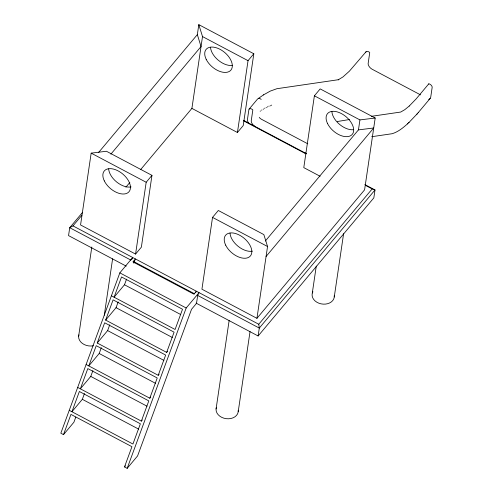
<?xml version="1.0" encoding="UTF-8"?>
<svg xmlns="http://www.w3.org/2000/svg" width="493" height="493" viewBox="0 0 493 493"><rect width="100%" height="100%" fill="white"/><g stroke="black" fill="none" stroke-linecap="round" stroke-linejoin="round"><path stroke-width="0.74" d="M91.168 153.138L80.562 224.956L135.575 254.08L141.362 247.178L151.967 175.36L106.433 151.252L91.168 153.138L146.181 182.262L135.575 254.08M78.646 336.164L91.815 247.005M104.282 315.212L112.607 258.819M133.8 263.182L135.378 258.924L132.913 261.869L193.915 294.161L196.374 291.221L195.832 292.343M110.87 154.161L201.039 46.539L197.342 34.621L198.815 24.65L253.827 53.774L243.222 125.592L237.435 132.494L191.906 108.392L202.512 36.574L198.815 24.65M256.939 318.33L267.545 246.512L263.847 234.588L218.319 210.486L212.532 217.388L201.927 289.206L256.939 318.33L364.586 189.842L375.191 118.024L320.179 88.9L314.392 95.808L303.787 167.626L320.099 176.26M237.435 132.494L248.041 60.676L253.827 53.774M216.082 408.919L229.134 320.524M238.224 411.593L250.037 331.579M258.129 335.973L259.3 328.073L258.77 324.252L372.166 188.905L375.007 189.965L373.836 197.866L258.129 335.973L196.103 303.133M316.278 266.097L312.118 294.29A11.154 8.467 8.4 0 0 323.211 304.138A11.154 8.467 8.4 0 0 334.26 295.627M265.333 241.028L358.454 129.881L359.927 119.91L314.392 95.808M334.26 296.965L343.603 233.713M260.199 111.307L260.322 110.919M261.734 110.296L261.863 109.896M263.237 109.36L263.373 108.959M264.704 108.503L264.846 108.103M266.14 107.733L266.288 107.326M267.545 107.043L267.693 106.636M131.606 259.762L132.703 257.506L119.836 272.869L60.824 433.224L63.505 434.641L73.907 422.224L75.768 417.164M63.505 434.641L70.949 414.41L131.945 446.701L124.501 466.933L127.176 468.35L137.578 455.933L191.543 309.29L196.516 303.355L197.687 295.455L199.055 292.639L186.188 307.996L127.176 468.35M97.226 343.011L104.67 322.779L165.666 355.071L158.222 375.302L97.226 343.011L107.622 330.593L109.754 324.813M105.65 320.099L113.094 299.867L174.097 332.165L166.652 352.39L105.65 320.099L116.052 307.681L118.184 301.907M69.254 410.318L132.931 444.027L140.376 423.795L79.379 391.504L71.935 411.735L82.337 399.318L84.463 393.537M77.684 387.406L141.362 421.114L148.806 400.889L87.809 368.591L80.365 388.823L90.767 376.405L92.894 370.631M86.115 364.5L149.792 398.208L157.236 377.977L96.24 345.685L88.795 365.917L99.198 353.499L101.324 347.719M111.406 295.775L175.083 329.484L182.527 309.253L121.524 276.961L114.08 297.193L124.482 284.775L126.565 279.118M268.907 106.433L269.061 106.026M270.238 105.909L270.392 105.496M271.526 105.465L271.686 105.058M98.582 152.497L197.342 34.621M82.578 212.366L69.723 227.711L68.552 235.611L126.22 266.14M130.873 260.082L69.723 227.711L72.982 225.893L81.856 215.305M125.881 187.198L129.825 182.49M140.665 169.555L191.906 108.392M146.181 182.262L151.967 175.36M249.107 109.113L257.599 98.976L263.582 94.829M366.016 51.802L349.352 71.208L342.955 76.939L338.173 79.841L338.783 79.656L276.887 88.709L270.256 91.106L263.416 94.933M166.652 352.39L167.595 351.262M158.222 375.302L159.165 374.169M266.072 256.483L373.719 127.989L358.454 129.881M149.792 398.208L150.735 397.081M141.362 421.114L142.304 419.987M428.737 83.902L416.166 98.877L409.215 106.069M418.224 112.65L430.192 98.378M124.501 466.933L125.444 465.805M408.709 122.757L417.17 113.877M416.918 114.173L418.465 112.367M371.691 136.709L392.151 133.714C398.726 131.723 404.069 126.991 409.048 122.443M407.446 123.934L407.797 123.614M409.245 106.038L404.79 109.674L400.686 112.053L371.377 116.317M337.317 121.524L349.488 119.522M359.927 119.91L375.191 118.024M304.982 152.898L305.377 153.089A5.534 3.266 40 0 0 306.48 153.502M420.547 94.872L371.969 69.143A5.534 3.266 40 0 1 368.135 63.585L369.713 52.788A0.622 0.364 40 0 0 369.245 52.11L368.567 51.753A2.921 1.719 40 0 0 365.806 52.32M202.512 36.574L248.041 60.676M307.755 143.796L261.198 119.127A5.454 4.006 45.9 0 1 259.269 117.408M243.862 120.538L306.375 153.631M364.814 184.567L375.007 189.965L259.3 328.073L197.465 295.338M243.542 120.81L306.153 153.958M365.356 185.3L372.166 188.905M212.532 217.388L267.545 246.512M72.982 225.893L258.77 324.252M133.591 261.524L194.747 293.896M119.836 272.869L186.188 307.996M124.482 284.775L180.74 314.559M116.052 307.681L172.31 337.465M107.622 330.593L163.879 360.371M99.198 353.499L155.449 383.283M90.767 376.405L147.019 406.189M82.337 399.318L138.588 429.095M255.448 126.67L255.06 126.454A5.534 3.266 40 0 1 251.227 120.896L252.804 110.099A0.622 0.364 40 0 0 252.336 109.421L251.658 109.064A2.921 1.719 40 0 0 248.897 109.631L247.492 119.158A7.906 4.665 40 0 0 248.614 123.318M261.198 99.37L260.261 98.791A2.872 2.108 45.9 0 0 258.874 98.44M93.448 345.747A11.154 8.467 8.4 0 1 82.306 343.375A11.154 8.467 8.4 0 1 78.917 334.858M353.715 129.677A16.152 9.527 40 0 1 339.646 124.464A16.152 9.527 40 0 1 331.875 111.535M232.351 65.427A16.152 9.527 40 0 1 218.282 60.214A16.152 9.527 40 0 1 210.511 47.285M131.064 186.909A16.152 9.527 40 0 1 116.742 182.065A16.152 9.527 40 0 1 108.651 168.871M252.428 251.159A16.152 9.527 40 0 1 238.107 246.315A16.152 9.527 40 0 1 230.015 233.121M428.7 83.983A0.622 0.364 40 0 1 429.237 83.872L429.958 84.254A2.921 1.719 40 0 1 432.158 87.446L430.753 96.973A7.906 4.665 40 0 1 428.657 99.432M312.383 292.99A11.154 8.467 8.4 0 1 312.919 291.751M238.224 410.256A11.154 8.467 8.4 0 1 226.299 418.686A11.154 8.467 8.4 0 1 216.347 407.619M206.179 59.308A16.152 9.527 40 0 0 230.058 70.937A16.152 9.527 40 0 0 219.342 48.973A16.152 9.527 40 0 0 206.179 59.308M327.543 123.558A16.152 9.527 40 0 0 351.423 135.187A16.152 9.527 40 0 0 340.706 113.224A16.152 9.527 40 0 0 327.543 123.558M104.313 180.894A16.152 9.527 40 0 0 128.192 192.523A16.152 9.527 40 0 0 117.476 170.56A16.152 9.527 40 0 0 104.313 180.894M225.677 245.144A16.152 9.527 40 0 0 249.557 256.773A16.152 9.527 40 0 0 238.84 234.81A16.152 9.527 40 0 0 225.677 245.144"/></g></svg>
